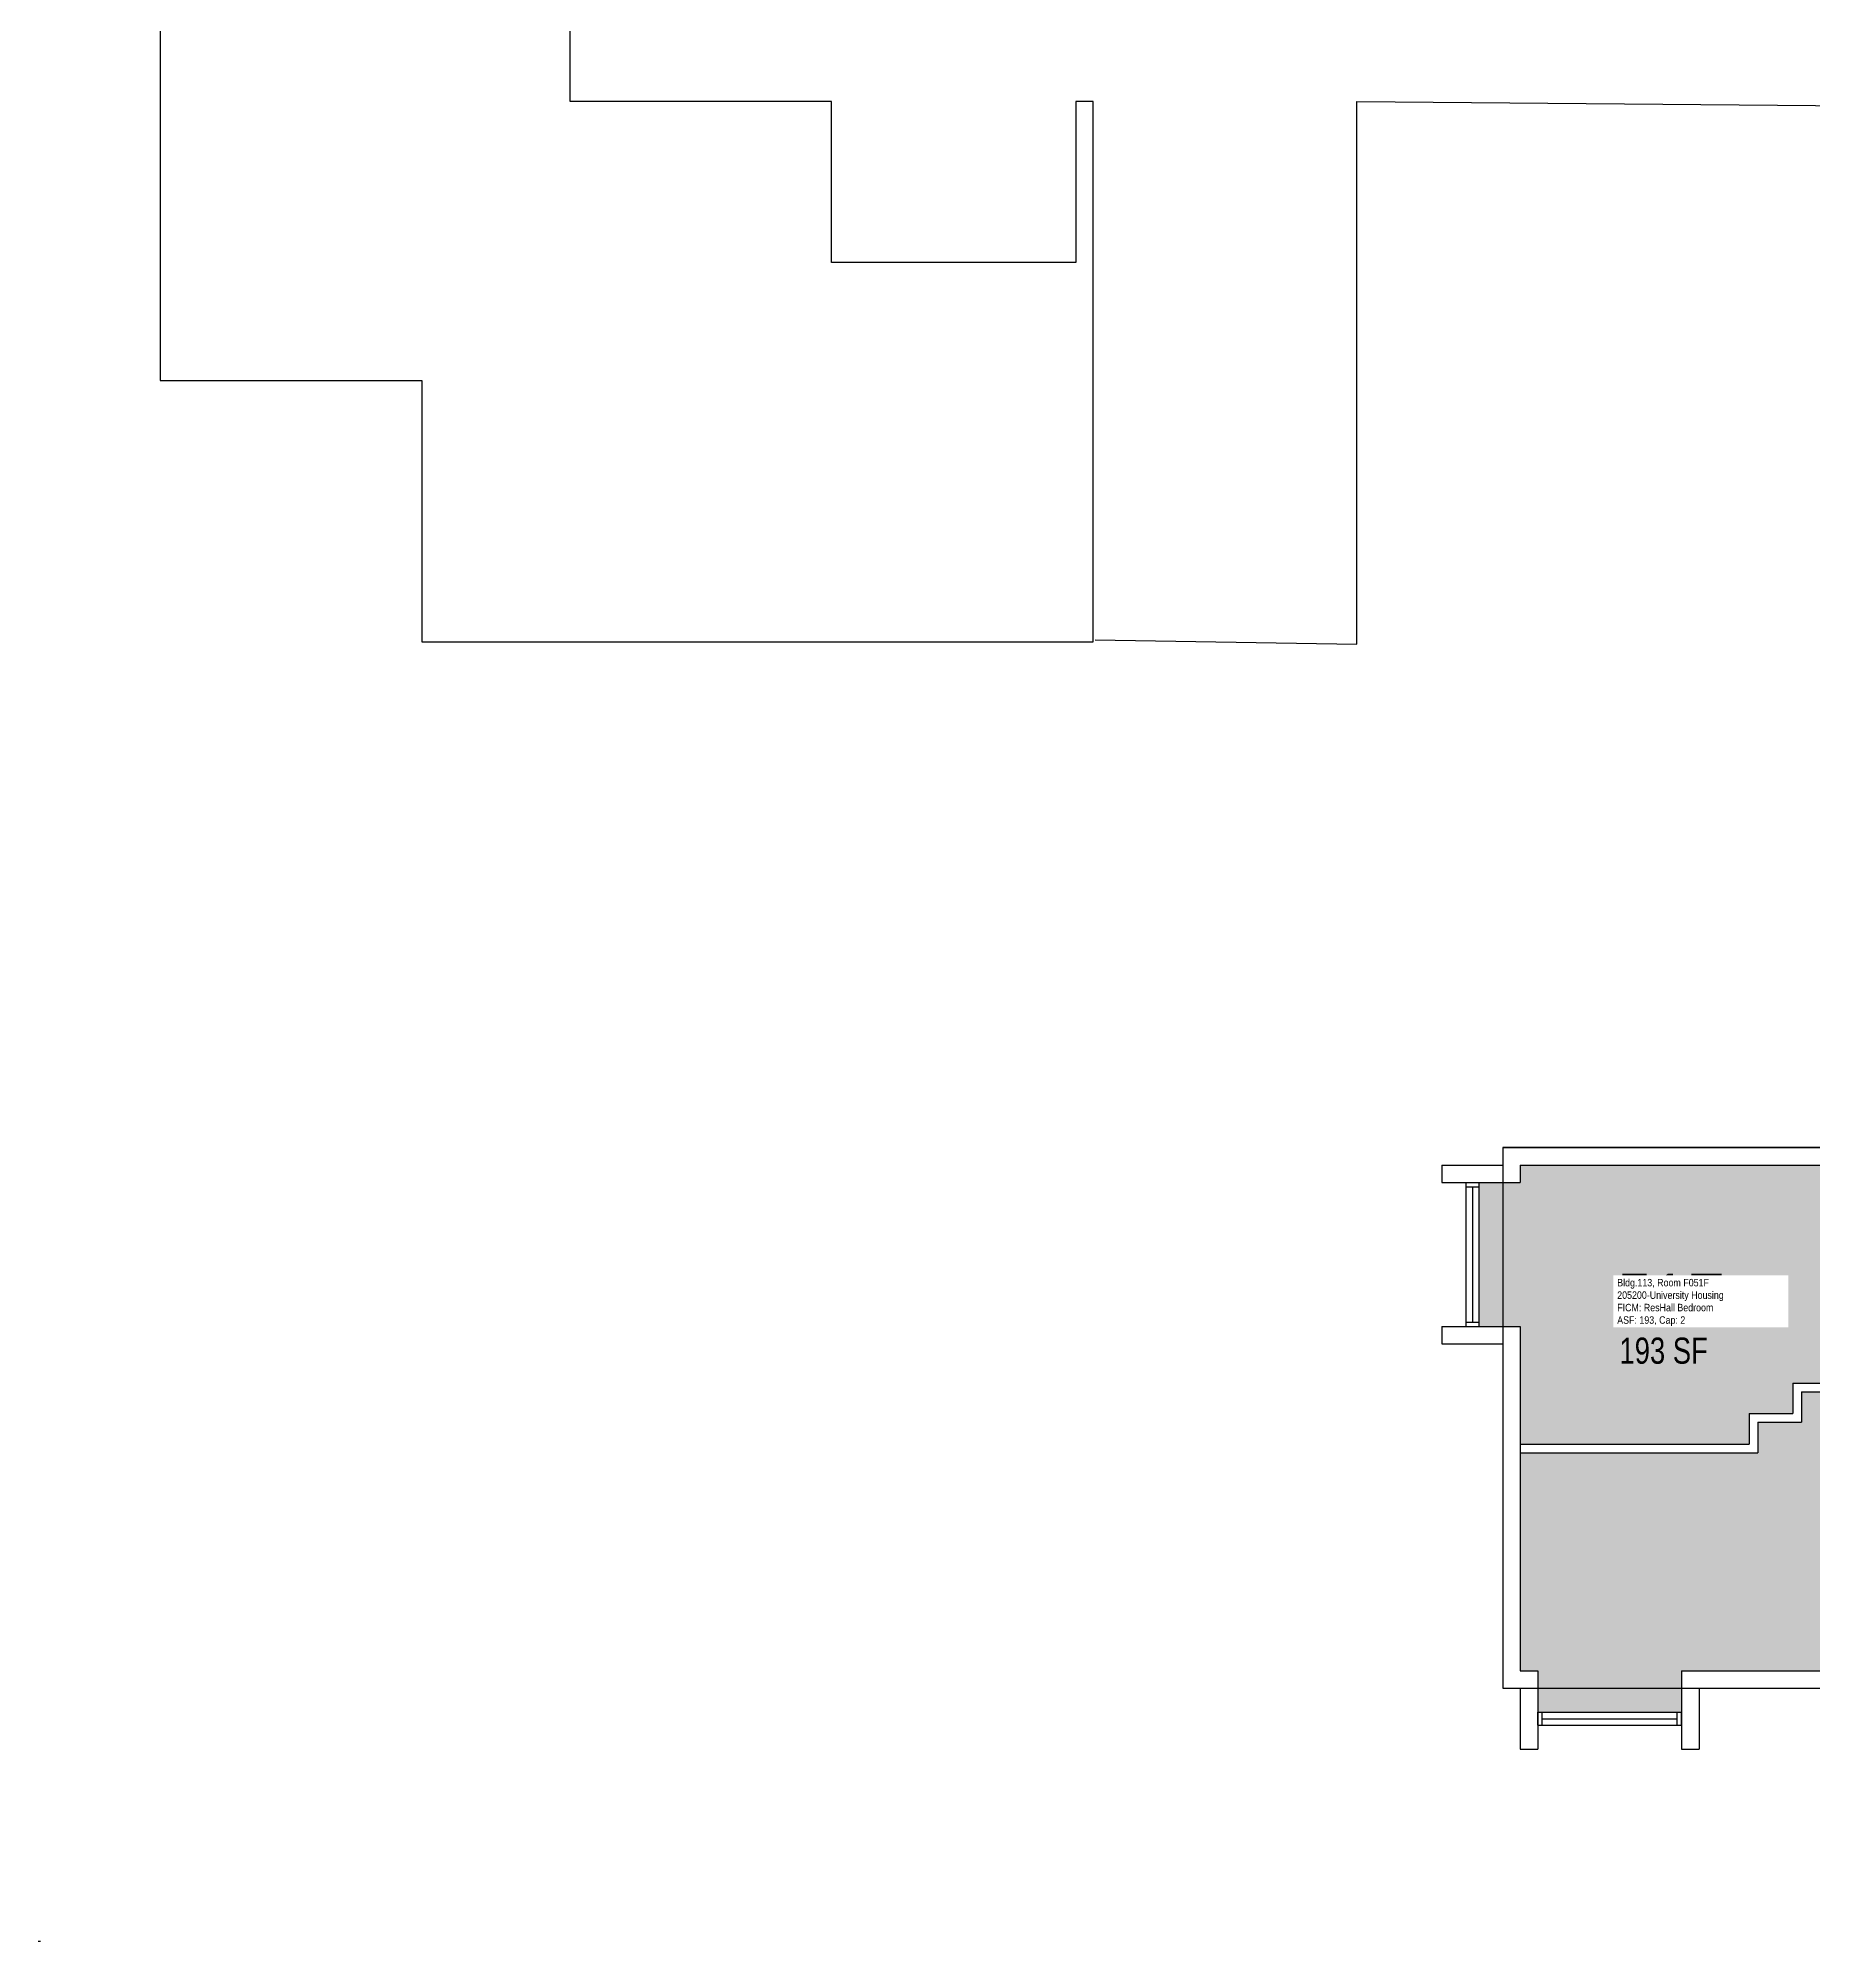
# Model space of a CAD drawing. Header units: inches. Extents: x -168 to 3268, y -1228 to 4808.
# Drawn here: x 0 to 814, y -4 to 873 of the extents above; entities that cross this region are included whole.
import ezdxf
from ezdxf.enums import TextEntityAlignment as Align

# ---------------------------------------------------------------- set-up
doc = ezdxf.new("R2010")
doc.units = ezdxf.units.IN
doc.header["$LTSCALE"] = 100
doc.header["$MEASUREMENT"] = 0
doc.layers.get('0').update_dxf_attribs({"linetype": 'CONTINUOUS'})
for name, color, linetype in [('A-GLAZ', 1, 'CONTINUOUS'), ('A-IDEN-RNUM', 7, 'CONTINUOUS'), ('A-IDEN-SNUM', 4, 'CONTINUOUS'), ('A-IDEN-VNUM', 4, 'CONTINUOUS'), ('A-SITE', 3, 'CONTINUOUS'), ('A-WALL', 5, 'CONTINUOUS'), ('AREA-TEXT', 3, 'CONTINUOUS'), ('Rooms-Category-Color', 7, 'CONTINUOUS'), ('Rooms-College-Color', 7, 'CONTINUOUS'), ('Rooms-Department-Color', 7, 'CONTINUOUS'), ('Rooms-Division-Color', 7, 'CONTINUOUS'), ('Rooms-Information', 7, 'CONTINUOUS')]:
    doc.layers.add(name, color=color, linetype=linetype)
doc.styles.add('CP_AREA', font='arial.ttf', dxfattribs={"height": 15})
doc.styles.add('CP_ROOMVNUMBER', font='arial.ttf', dxfattribs={"width": 0.85, "height": 0.075})
doc.styles.add('ROOMSNUMBER', font='TXT.SHX', dxfattribs={"height": 1})

msp = doc.modelspace()

# ---------------------------------------------------------------- hatches: boundary and pattern name
at = {"layer": 'Rooms-Category-Color', "true_color": 0x728ef3}
for points in [[(913, 357), (913, 293.76), (913, 257.76), (913, 256), (805, 256), (805, 242), (785, 242), (785, 228), (680, 228), (680, 282), (661, 282), (661, 348), (680, 348), (680, 356), (844, 356), (844, 357)], [(913, 224), (919, 224), (919, 237), (954, 237), (954, 234), (957, 234), (957, 124), (754, 124), (754, 105), (688, 105), (688, 124), (680, 124), (680, 224), (789, 224), (789, 238), (809, 238), (809, 252), (913, 252)]]:
    msp.add_hatch(color=171, dxfattribs=at).paths.add_polyline_path(points)
at = {"layer": 'Rooms-College-Color', "true_color": 0xadadad}
for points in [[(913, 357), (913, 293.76), (913, 257.76), (913, 256), (805, 256), (805, 242), (785, 242), (785, 228), (680, 228), (680, 282), (661, 282), (661, 348), (680, 348), (680, 356), (844, 356), (844, 357)], [(913, 224), (919, 224), (919, 237), (954, 237), (954, 234), (957, 234), (957, 124), (754, 124), (754, 105), (688, 105), (688, 124), (680, 124), (680, 224), (789, 224), (789, 238), (809, 238), (809, 252), (913, 252)]]:
    msp.add_hatch(color=253, dxfattribs=at).paths.add_polyline_path(points)
at = {"layer": 'Rooms-Department-Color', "true_color": 0x604aed}
for points in [[(913, 357), (913, 293.76), (913, 257.76), (913, 256), (805, 256), (805, 242), (785, 242), (785, 228), (680, 228), (680, 282), (661, 282), (661, 348), (680, 348), (680, 356), (844, 356), (844, 357)], [(913, 224), (919, 224), (919, 237), (954, 237), (954, 234), (957, 234), (957, 124), (754, 124), (754, 105), (688, 105), (688, 124), (680, 124), (680, 224), (789, 224), (789, 238), (809, 238), (809, 252), (913, 252)]]:
    msp.add_hatch(color=173, dxfattribs=at).paths.add_polyline_path(points)
at = {"layer": 'Rooms-Division-Color', "true_color": 0x604aed}
for points in [[(913, 357), (913, 293.76), (913, 257.76), (913, 256), (805, 256), (805, 242), (785, 242), (785, 228), (680, 228), (680, 282), (661, 282), (661, 348), (680, 348), (680, 356), (844, 356), (844, 357)], [(913, 224), (919, 224), (919, 237), (954, 237), (954, 234), (957, 234), (957, 124), (754, 124), (754, 105), (688, 105), (688, 124), (680, 124), (680, 224), (789, 224), (789, 238), (809, 238), (809, 252), (913, 252)]]:
    msp.add_hatch(color=173, dxfattribs=at).paths.add_polyline_path(points)

# ---------------------------------------------------------------- linework, layer by layer
msp.add_lwpolyline([(56, 1084), (56, 716), (176, 716), (176, 596), (484, 596), (484, 844), (476, 844), (476, 770), (364, 770), (364, 844), (244, 844), (244, 1076)])
msp.add_lwpolyline([(1296, 92), (1296, -4), (1784, -4), (1784, 116), (1904, 116), (1904, 356), (2024, 356), (2024, 604), (1776, 604), (1776, 539), (1544, 539), (1544, 628), (1444, 628), (1444, 724), (956, 724), (956, 604), (836, 604), (836, 364), (672, 364), (672, 116), (956, 116), (956, -4), (1204, -4), (1204, 92)], close=True)
at = {"layer": 'A-GLAZ'}
for p, q in [((655, 346), (655, 284)), ((658, 346), (658, 284)), ((661, 346), (661, 284)), ((690, 105), (752, 105)), ((690, 102), (752, 102)), ((690, 99), (752, 99))]:
    msp.add_line(p, q, dxfattribs=at)
at = {"layer": 'A-SITE'}
for p, q in [((605, 595), (605, 844)), ((605, 844), (1469, 836)), ((485, 597), (605, 595))]:
    msp.add_line(p, q, dxfattribs=at)
at = {"layer": 'A-WALL'}
for p, q in [((672, 364), (836, 364)), ((672, 364), (672, 356)), ((644, 356), (672, 356)), ((644, 356), (644, 348)), ((680, 356), (844, 356)), ((680, 356), (680, 348)), ((644, 348), (680, 348)), ((655, 348), (655, 346)), ((655, 348), (661, 348)), ((655, 346), (661, 346)), ((661, 348), (661, 346)), ((644, 282), (680, 282)), ((644, 282), (644, 274)), ((655, 284), (655, 282)), ((655, 284), (661, 284)), ((655, 282), (661, 282)), ((661, 284), (661, 282)), ((680, 282), (680, 124)), ((644, 274), (672, 274)), ((672, 274), (672, 116)), ((805, 256), (913, 256)), ((805, 256), (805, 242)), ((809, 252), (913, 252)), ((809, 252), (809, 238)), ((785, 242), (785, 228)), ((785, 242), (805, 242)), ((789, 238), (809, 238)), ((789, 238), (789, 224)), ((680, 228), (785, 228)), ((680, 224), (789, 224)), ((680, 124), (688, 124)), ((688, 124), (688, 88)), ((754, 124), (964, 124)), ((754, 124), (754, 88)), ((672, 116), (680, 116)), ((680, 116), (680, 88)), ((762, 116), (956, 116)), ((762, 116), (762, 88)), ((688, 105), (690, 105)), ((688, 99), (688, 105)), ((688, 99), (690, 99)), ((690, 99), (690, 105)), ((752, 105), (754, 105)), ((752, 99), (752, 105)), ((752, 99), (754, 99)), ((754, 99), (754, 105)), ((680, 88), (688, 88)), ((754, 88), (762, 88)), ((0, 0), (1, 0)), ((0, 0), (1, 0))]:
    msp.add_line(p, q, dxfattribs=at)

# ---------------------------------------------------------------- texts
at = {"layer": 'A-IDEN-RNUM', "style": 'ROOMSNUMBER', "width": 0.85}
msp.add_text('0051-F0', height=1, dxfattribs=at).set_placement((749, 294), align=Align.MIDDLE)
at = {"layer": 'A-IDEN-SNUM', "style": 'ROOMSNUMBER', "width": 0.85}
msp.add_text('1130F051F0', height=1, dxfattribs=at).set_placement((749, 294), align=Align.MIDDLE)
at = {"layer": 'A-IDEN-VNUM', "style": 'CP_ROOMVNUMBER', "width": 0.85}
msp.add_text('51F', height=24, dxfattribs=at).set_placement((749, 294), align=Align.MIDDLE)
at = {"layer": 'AREA-TEXT', "style": 'CP_AREA', "width": 0.75}
msp.add_text('193 SF', height=12, dxfattribs=at).set_placement((745.76, 270.86), align=Align.MIDDLE_CENTER)

# ---------------------------------------------------------------- next in the draw order: texts
at = {"layer": 'Rooms-Information', "insert": (724.45, 282.16), "char_height": 3.4286, "width": 76.8, "attachment_point": 7, "style": 'CP_ROOMVNUMBER', "bg_fill": 3, "box_fill_scale": 1.5, "bg_fill_color": 256, "bg_fill_true_color": 13158600, "bg_fill_transparency": 0}
msp.add_mtext('Bldg.113, Room F051F^M^J205200-University Housing^M^JFICM: ResHall Bedroom^M^JASF: 193, Cap: 2', dxfattribs=at)

doc.saveas('drawing.dxf')
